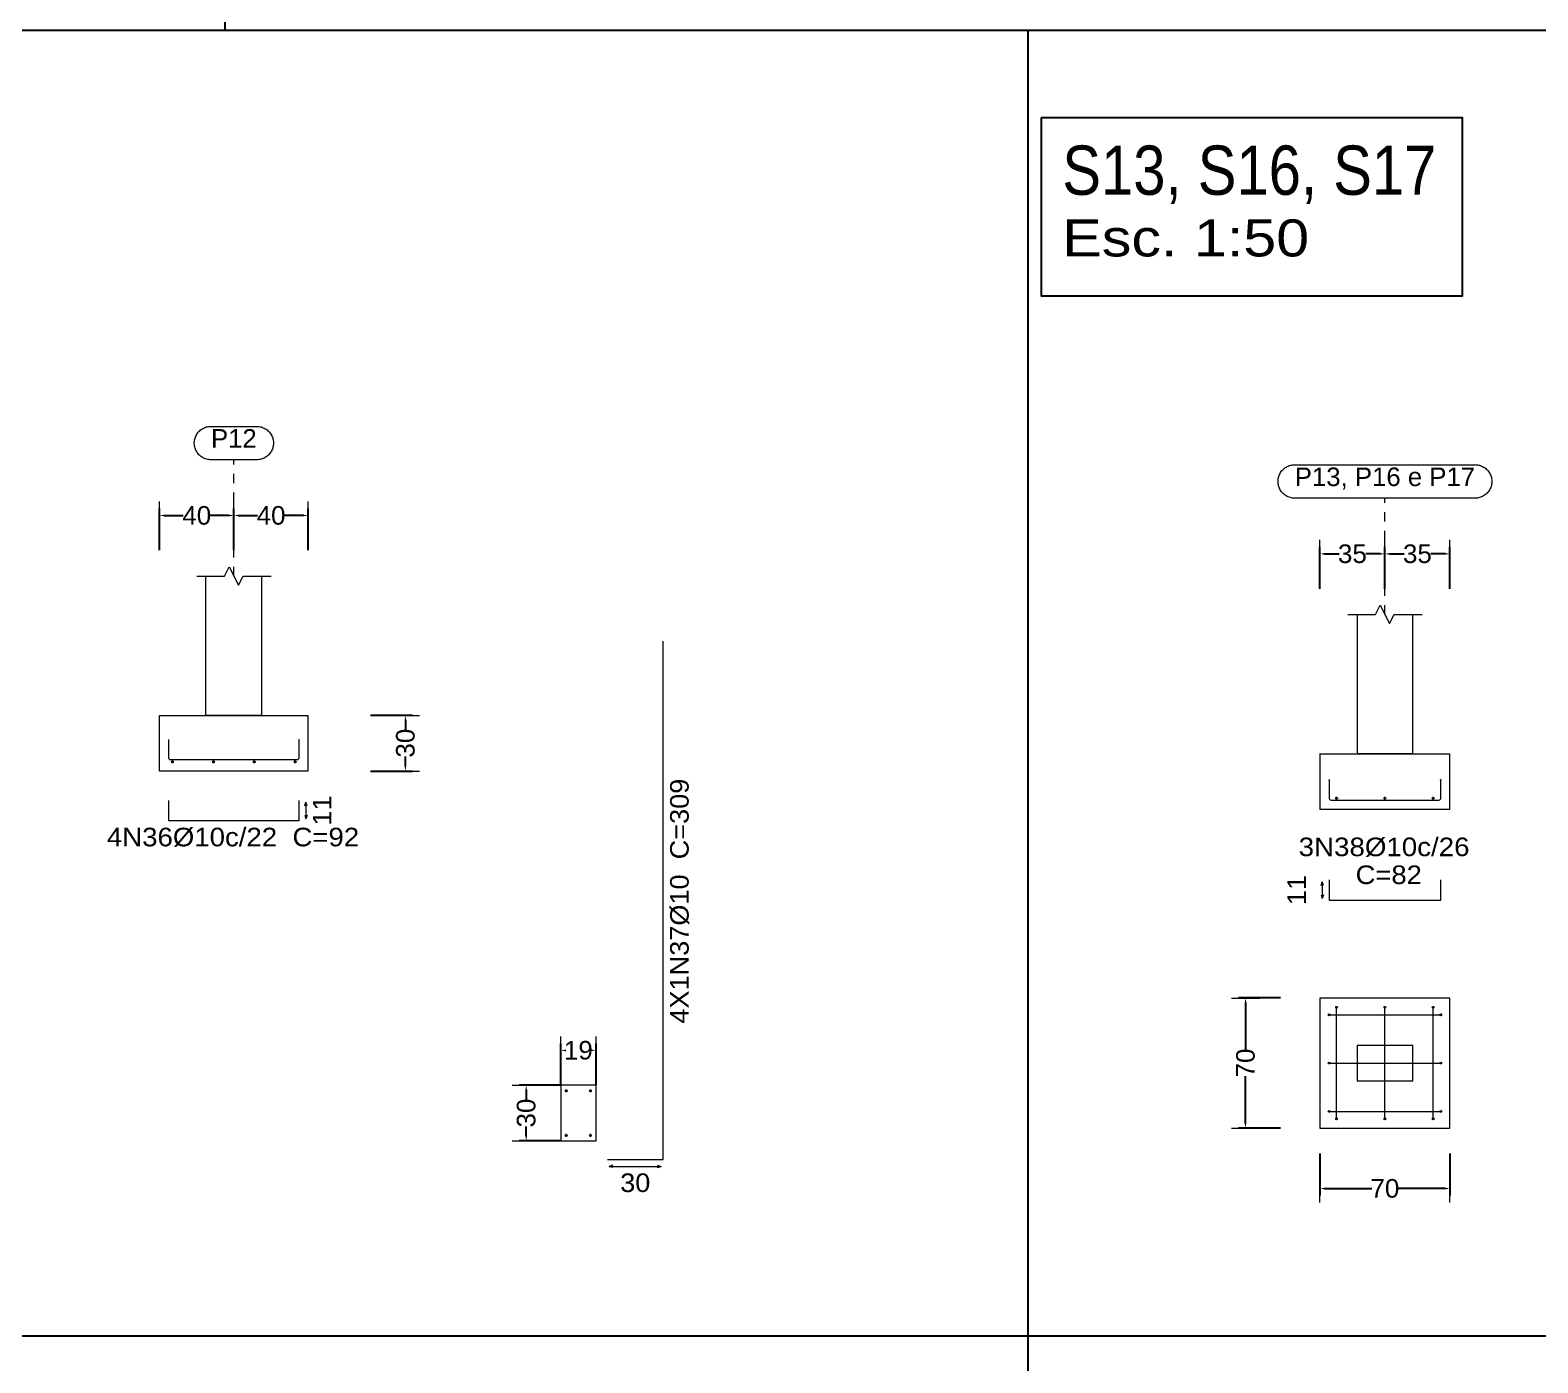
# Model space of a CAD drawing. Header units: centimetres. Extents: x 3279 to 3363.1, y -374.8 to -315.4.
# Drawn here: x 3302.37 to 3318.59, y -359.47 to -345.12 of the extents above; entities that cross this region are included whole.
import ezdxf
from ezdxf.enums import TextEntityAlignment as Align

# ---------------------------------------------------------------- set-up
doc = ezdxf.new("R2010")
doc.units = ezdxf.units.CM
doc.linetypes.add('CYPE_PUNTO', pattern=[0.075, 0, -0.075])
for name, color, linetype, lineweight in [('ARM_LONGITUDINAL_Ø10', 33, 'Continuous', 9), ('ELE_REF_REF_ESCALA', 3, 'Continuous', 9), ('FUN_COTAS', 8, 'Continuous', 0), ('FUN_GEOMETRIA', 7, 'Continuous', 0), ('FUN_TXT_ARMADURAS', 8, 'Continuous', 0)]:
    doc.layers.add(name, color=color, linetype=linetype, lineweight=lineweight)
doc.layers.add('COTA CYPE', color=31, linetype='Continuous')
doc.styles.add('ARIAL', font='arial.ttf')
doc.styles.add('CYPETXT', font='arial.ttf', dxfattribs={"height": 0.2})
doc.dimstyles.new('cype_arrow', dxfattribs={"dimtxt": 0.2, "dimasz": 0.05, "dimexe": 0.075, "dimexo": 0.075, "dimgap": 0, "dimtad": 0, "dimdec": 4, "dimzin": 0, "dimdsep": 46, "dimtxsty": 'ARIAL', "dimcen": 0.09, "dimadec": 0, "dimazin": 0, "dimtfac": 1, "dimtdec": 4, "dimtofl": 0, "dimtmove": 2, "dimatfit": 3, "dimfxl": 1, "dimtolj": 1, "dimtzin": 0, "dimarcsym": 0})

# ---------------------------------------------------------------- blocks, each defined once
blk = doc.blocks.new('*D478')
at = {"layer": 'Defpoints', "color": 0, "transparency": 16777216}
for p in [(3304.561, -350.344), (3303.761, -350.794), (3304.561, -350.794)]:
    blk.add_point(p, dxfattribs=at)
at = {"layer": 'FUN_COTAS', "color": 0, "lineweight": -2, "transparency": 16777216}
for p, q in [((3303.761, -350.719), (3303.761, -350.269)), ((3304.561, -350.719), (3304.561, -350.269)), ((3303.811, -350.344), (3304.014, -350.344)), ((3304.511, -350.344), (3304.307, -350.344))]:
    blk.add_line(p, q, dxfattribs=at)
at = {"layer": 'FUN_COTAS', "color": 0, "transparency": 16777216}
for points in [[(3303.811, -350.336), (3303.811, -350.353), (3303.761, -350.344)], [(3304.511, -350.336), (3304.511, -350.353), (3304.561, -350.344)]]:
    blk.add_solid(points, dxfattribs=at)
at = {"layer": 'FUN_COTAS', "color": 0, "transparency": 16777216, "insert": (3304.161, -350.344), "char_height": 0.2, "attachment_point": 5, "style": 'ARIAL'}
blk.add_mtext('\\A1;40', dxfattribs=at)
blk = doc.blocks.new('*D479')
at = {"layer": 'Defpoints', "color": 0, "transparency": 16777216}
for p in [(3305.361, -350.344), (3304.561, -350.794), (3305.361, -350.794)]:
    blk.add_point(p, dxfattribs=at)
at = {"layer": 'FUN_COTAS', "color": 0, "lineweight": -2, "transparency": 16777216}
for p, q in [((3304.561, -350.719), (3304.561, -350.269)), ((3305.361, -350.719), (3305.361, -350.269)), ((3304.611, -350.344), (3304.814, -350.344)), ((3305.311, -350.344), (3305.107, -350.344))]:
    blk.add_line(p, q, dxfattribs=at)
at = {"layer": 'FUN_COTAS', "color": 0, "transparency": 16777216}
for points in [[(3304.611, -350.336), (3304.611, -350.353), (3304.561, -350.344)], [(3305.311, -350.336), (3305.311, -350.353), (3305.361, -350.344)]]:
    blk.add_solid(points, dxfattribs=at)
at = {"layer": 'FUN_COTAS', "color": 0, "transparency": 16777216, "insert": (3304.961, -350.344), "char_height": 0.2, "attachment_point": 5, "style": 'ARIAL'}
blk.add_mtext('\\A1;40', dxfattribs=at)
blk = doc.blocks.new('*D480')
at = {"layer": 'Defpoints', "color": 0, "transparency": 16777216}
for p in [(3305.957, -352.495), (3306.407, -352.495), (3305.957, -353.095)]:
    blk.add_point(p, dxfattribs=at)
at = {"layer": 'FUN_COTAS', "color": 0, "lineweight": -2, "transparency": 16777216}
for p, q in [((3306.032, -352.495), (3306.482, -352.495)), ((3306.407, -352.545), (3306.407, -352.653)), ((3306.407, -353.045), (3306.407, -352.938)), ((3306.032, -353.095), (3306.482, -353.095))]:
    blk.add_line(p, q, dxfattribs=at)
at = {"layer": 'FUN_COTAS', "color": 0, "transparency": 16777216}
for points in [[(3306.399, -352.545), (3306.415, -352.545), (3306.407, -352.495)], [(3306.399, -353.045), (3306.415, -353.045), (3306.407, -353.095)]]:
    blk.add_solid(points, dxfattribs=at)
at = {"layer": 'FUN_COTAS', "color": 0, "transparency": 16777216, "insert": (3306.407, -352.795), "char_height": 0.2, "attachment_point": 5, "rotation": 90, "style": 'ARIAL'}
blk.add_mtext('\\A1;30', dxfattribs=at)
blk = doc.blocks.new('*D456')
at = {"layer": 'Defpoints', "color": 0, "transparency": 16777216}
for p in [(3308.458, -356.102), (3308.078, -356.552), (3308.458, -356.552)]:
    blk.add_point(p, dxfattribs=at)
at = {"layer": 'FUN_COTAS', "color": 0, "lineweight": -2, "transparency": 16777216}
for p, q in [((3308.078, -356.477), (3308.078, -356.027)), ((3308.128, -356.102), (3308.134, -356.102)), ((3308.408, -356.102), (3308.402, -356.102)), ((3308.458, -356.477), (3308.458, -356.027))]:
    blk.add_line(p, q, dxfattribs=at)
at = {"layer": 'FUN_COTAS', "color": 0, "transparency": 16777216}
for points in [[(3308.128, -356.094), (3308.128, -356.11), (3308.078, -356.102)], [(3308.408, -356.094), (3308.408, -356.11), (3308.458, -356.102)]]:
    blk.add_solid(points, dxfattribs=at)
at = {"layer": 'FUN_COTAS', "color": 0, "transparency": 16777216, "insert": (3308.268, -356.102), "char_height": 0.2, "attachment_point": 5, "style": 'ARIAL'}
blk.add_mtext('\\A1;19', dxfattribs=at)
blk = doc.blocks.new('*D457')
at = {"layer": 'Defpoints', "color": 0, "transparency": 16777216}
for p in [(3307.707, -356.477), (3308.157, -356.477), (3308.157, -357.077)]:
    blk.add_point(p, dxfattribs=at)
at = {"layer": 'FUN_COTAS', "color": 0, "lineweight": -2, "transparency": 16777216}
for p, q in [((3308.082, -356.477), (3307.632, -356.477)), ((3307.707, -356.527), (3307.707, -356.634)), ((3307.707, -357.027), (3307.707, -356.92)), ((3308.082, -357.077), (3307.632, -357.077))]:
    blk.add_line(p, q, dxfattribs=at)
at = {"layer": 'FUN_COTAS', "color": 0, "transparency": 16777216}
for points in [[(3307.699, -356.527), (3307.715, -356.527), (3307.707, -356.477)], [(3307.699, -357.027), (3307.715, -357.027), (3307.707, -357.077)]]:
    blk.add_solid(points, dxfattribs=at)
at = {"layer": 'FUN_COTAS', "color": 0, "transparency": 16777216, "insert": (3307.707, -356.777), "char_height": 0.2, "attachment_point": 5, "rotation": 90, "style": 'ARIAL'}
blk.add_mtext('\\A1;30', dxfattribs=at)
blk = doc.blocks.new('*D458')
at = {"layer": 'Defpoints', "color": 0, "transparency": 16777216}
for p in [(3316.948, -350.757), (3316.248, -351.207), (3316.948, -351.207)]:
    blk.add_point(p, dxfattribs=at)
at = {"layer": 'FUN_COTAS', "color": 0, "lineweight": -2, "transparency": 16777216}
for p, q in [((3316.248, -351.132), (3316.248, -350.682)), ((3316.298, -350.757), (3316.454, -350.757)), ((3316.898, -350.757), (3316.742, -350.757)), ((3316.948, -351.132), (3316.948, -350.682))]:
    blk.add_line(p, q, dxfattribs=at)
at = {"layer": 'FUN_COTAS', "color": 0, "transparency": 16777216}
for points in [[(3316.298, -350.749), (3316.298, -350.766), (3316.248, -350.757)], [(3316.898, -350.749), (3316.898, -350.766), (3316.948, -350.757)]]:
    blk.add_solid(points, dxfattribs=at)
at = {"layer": 'FUN_COTAS', "color": 0, "transparency": 16777216, "insert": (3316.598, -350.757), "char_height": 0.2, "attachment_point": 5, "style": 'ARIAL'}
blk.add_mtext('\\A1;35', dxfattribs=at)
blk = doc.blocks.new('*D459')
at = {"layer": 'Defpoints', "color": 0, "transparency": 16777216}
for p in [(3317.648, -350.757), (3316.948, -351.207), (3317.648, -351.207)]:
    blk.add_point(p, dxfattribs=at)
at = {"layer": 'FUN_COTAS', "color": 0, "lineweight": -2, "transparency": 16777216}
for p, q in [((3316.948, -351.132), (3316.948, -350.682)), ((3316.998, -350.757), (3317.154, -350.757)), ((3317.598, -350.757), (3317.442, -350.757)), ((3317.648, -351.132), (3317.648, -350.682))]:
    blk.add_line(p, q, dxfattribs=at)
at = {"layer": 'FUN_COTAS', "color": 0, "transparency": 16777216}
for points in [[(3316.998, -350.749), (3316.998, -350.766), (3316.948, -350.757)], [(3317.598, -350.749), (3317.598, -350.766), (3317.648, -350.757)]]:
    blk.add_solid(points, dxfattribs=at)
at = {"layer": 'FUN_COTAS', "color": 0, "transparency": 16777216, "insert": (3317.298, -350.757), "char_height": 0.2, "attachment_point": 5, "style": 'ARIAL'}
blk.add_mtext('\\A1;35', dxfattribs=at)
blk = doc.blocks.new('*D465')
at = {"layer": 'Defpoints', "color": 0, "transparency": 16777216}
for p in [(3316.248, -357.139), (3317.648, -357.139), (3317.648, -357.589)]:
    blk.add_point(p, dxfattribs=at)
at = {"layer": 'FUN_COTAS', "color": 0, "lineweight": -2, "transparency": 16777216}
for p, q in [((3316.248, -357.214), (3316.248, -357.664)), ((3317.648, -357.214), (3317.648, -357.664)), ((3316.298, -357.589), (3316.806, -357.589)), ((3317.598, -357.589), (3317.09, -357.589))]:
    blk.add_line(p, q, dxfattribs=at)
at = {"layer": 'FUN_COTAS', "color": 0, "transparency": 16777216}
for points in [[(3316.298, -357.581), (3316.298, -357.598), (3316.248, -357.589)], [(3317.598, -357.581), (3317.598, -357.598), (3317.648, -357.589)]]:
    blk.add_solid(points, dxfattribs=at)
at = {"layer": 'FUN_COTAS', "color": 0, "transparency": 16777216, "insert": (3316.948, -357.589), "char_height": 0.2, "attachment_point": 5, "style": 'ARIAL'}
blk.add_mtext('\\A1;70', dxfattribs=at)
blk = doc.blocks.new('*D466')
at = {"layer": 'Defpoints', "color": 0, "transparency": 16777216}
for p in [(3315.448, -355.538), (3315.898, -355.538), (3315.898, -356.938)]:
    blk.add_point(p, dxfattribs=at)
at = {"layer": 'FUN_COTAS', "color": 0, "lineweight": -2, "transparency": 16777216}
for p, q in [((3315.823, -355.538), (3315.373, -355.538)), ((3315.448, -355.588), (3315.448, -356.096)), ((3315.448, -356.888), (3315.448, -356.381)), ((3315.823, -356.938), (3315.373, -356.938))]:
    blk.add_line(p, q, dxfattribs=at)
at = {"layer": 'FUN_COTAS', "color": 0, "transparency": 16777216}
for points in [[(3315.44, -355.588), (3315.457, -355.588), (3315.448, -355.538)], [(3315.44, -356.888), (3315.457, -356.888), (3315.448, -356.938)]]:
    blk.add_solid(points, dxfattribs=at)
at = {"layer": 'FUN_COTAS', "color": 0, "transparency": 16777216, "insert": (3315.448, -356.238), "char_height": 0.2, "attachment_point": 5, "rotation": 90, "style": 'ARIAL'}
blk.add_mtext('\\A1;70', dxfattribs=at)

msp = doc.modelspace()

# ---------------------------------------------------------------- hatches: boundary and pattern name
at = {"layer": 'ARM_LONGITUDINAL_Ø10'}
h = msp.add_hatch(color=256, dxfattribs=at)
edge = h.paths.add_edge_path()
edge.add_arc((3303.86054, -352.75546), 0.0016, 0, 360)
h = msp.add_hatch(color=256, dxfattribs=at)
edge = h.paths.add_edge_path()
edge.add_arc((3305.26054, -352.75546), 0.0016, 0, 360)
h = msp.add_hatch(color=256, dxfattribs=at)
edge = h.paths.add_edge_path()
edge.add_arc((3316.34831, -353.18848), 0.0016, 0, 360)
h = msp.add_hatch(color=256, dxfattribs=at)
edge = h.paths.add_edge_path()
edge.add_arc((3317.54831, -353.18848), 0.0016, 0, 360)
h = msp.add_hatch(color=256, dxfattribs=at)
edge = h.paths.add_edge_path()
edge.add_arc((3316.42831, -355.63848), 0.0016, 0, 360)
h = msp.add_hatch(color=256, dxfattribs=at)
edge = h.paths.add_edge_path()
edge.add_arc((3316.94831, -355.63848), 0.0016, 0, 360)
h = msp.add_hatch(color=256, dxfattribs=at)
edge = h.paths.add_edge_path()
edge.add_arc((3317.46831, -355.63848), 0.0016, 0, 360)
h = msp.add_hatch(color=256, dxfattribs=at)
edge = h.paths.add_edge_path()
edge.add_arc((3316.34831, -355.71848), 0.0016, 0, 360)
h = msp.add_hatch(color=256, dxfattribs=at)
edge = h.paths.add_edge_path()
edge.add_arc((3317.54831, -355.71848), 0.0016, 0, 360)
h = msp.add_hatch(color=256, dxfattribs=at)
edge = h.paths.add_edge_path()
edge.add_arc((3316.34831, -356.23848), 0.0016, 0, 360)
h = msp.add_hatch(color=256, dxfattribs=at)
edge = h.paths.add_edge_path()
edge.add_arc((3317.54831, -356.23848), 0.0016, 0, 360)
h = msp.add_hatch(color=256, dxfattribs=at)
edge = h.paths.add_edge_path()
edge.add_arc((3316.34831, -356.75848), 0.0016, 0, 360)
h = msp.add_hatch(color=256, dxfattribs=at)
edge = h.paths.add_edge_path()
edge.add_arc((3317.54831, -356.75848), 0.0016, 0, 360)
h = msp.add_hatch(color=256, dxfattribs=at)
edge = h.paths.add_edge_path()
edge.add_arc((3316.42831, -356.83848), 0.0016, 0, 360)
h = msp.add_hatch(color=256, dxfattribs=at)
edge = h.paths.add_edge_path()
edge.add_arc((3316.94831, -356.83848), 0.0016, 0, 360)
h = msp.add_hatch(color=256, dxfattribs=at)
edge = h.paths.add_edge_path()
edge.add_arc((3317.46831, -356.83848), 0.0016, 0, 360)

# ---------------------------------------------------------------- linework, layer by layer
for p, q in [((3304.46369, -318.84313), (3304.46369, -345.11919)), ((3281.50009, -345.11919), (3344.60009, -345.11919)), ((3313.10348, -345.11919), (3313.10348, -373.81919)), ((3281.50009, -359.17495), (3344.60009, -359.17495))]:
    msp.add_line(p, q)
for p, q in [((3303.88554, -352.99546), (3303.91554, -352.99546)), ((3303.90054, -353.01046), (3303.90054, -352.98046)), ((3304.32554, -352.99546), (3304.35554, -352.99546)), ((3304.34054, -353.01046), (3304.34054, -352.98046)), ((3304.76554, -352.99546), (3304.79554, -352.99546)), ((3304.78054, -353.01046), (3304.78054, -352.98046)), ((3305.20554, -352.99546), (3305.23554, -352.99546)), ((3305.22054, -353.01046), (3305.22054, -352.98046)), ((3316.41331, -353.38848), (3316.44331, -353.38848)), ((3316.42831, -353.40348), (3316.42831, -353.37348)), ((3316.93331, -353.38848), (3316.96331, -353.38848)), ((3316.94831, -353.40348), (3316.94831, -353.37348)), ((3317.45331, -353.38848), (3317.48331, -353.38848)), ((3317.46831, -353.40348), (3317.46831, -353.37348)), ((3308.12329, -356.53684), (3308.15329, -356.53684)), ((3308.12329, -356.53684), (3308.15329, -356.53684)), ((3308.13829, -356.55184), (3308.13829, -356.52184)), ((3308.13829, -356.55184), (3308.13829, -356.52184)), ((3308.38329, -356.53684), (3308.41329, -356.53684)), ((3308.38329, -356.53684), (3308.41329, -356.53684)), ((3308.39829, -356.55184), (3308.39829, -356.52184)), ((3308.39829, -356.55184), (3308.39829, -356.52184)), ((3308.12329, -357.01684), (3308.15329, -357.01684)), ((3308.12329, -357.01684), (3308.15329, -357.01684)), ((3308.13829, -357.03184), (3308.13829, -357.00184)), ((3308.13829, -357.03184), (3308.13829, -357.00184)), ((3308.38329, -357.01684), (3308.41329, -357.01684)), ((3308.38329, -357.01684), (3308.41329, -357.01684)), ((3308.39829, -357.03184), (3308.39829, -357.00184)), ((3308.39829, -357.03184), (3308.39829, -357.00184))]:
    msp.add_line(p, q, dxfattribs=at)
for points in [[(3308.58029, -357.27684), (3309.18029, -357.27684), (3309.18029, -351.69684)], [(3305.26054, -352.75546), (3305.26054, -352.95546), (3305.25786, -352.96546), (3305.25054, -352.97278), (3305.24054, -352.97546), (3303.88054, -352.97546), (3303.87054, -352.97278), (3303.86322, -352.96546), (3303.86054, -352.95546), (3303.86054, -352.75546)], [(3316.34831, -353.18848), (3316.34831, -353.38848), (3316.35099, -353.39848), (3316.35831, -353.4058), (3316.36831, -353.40848), (3317.52831, -353.40848), (3317.53831, -353.4058), (3317.54563, -353.39848), (3317.54831, -353.38848), (3317.54831, -353.18848)], [(3305.26054, -353.41046), (3305.26054, -353.63046), (3303.86054, -353.63046), (3303.86054, -353.41046)], [(3316.34831, -354.26648), (3316.34831, -354.48648), (3317.54831, -354.48648), (3317.54831, -354.26648)], [(3316.42831, -356.83848), (3316.42831, -356.8358), (3316.42831, -356.82848), (3316.42831, -356.81848), (3316.42831, -355.65848), (3316.42831, -355.64848), (3316.42831, -355.64116), (3316.42831, -355.63848)], [(3316.94831, -356.83848), (3316.94831, -356.8358), (3316.94831, -356.82848), (3316.94831, -356.81848), (3316.94831, -355.65848), (3316.94831, -355.64848), (3316.94831, -355.64116), (3316.94831, -355.63848)], [(3317.46831, -356.83848), (3317.46831, -356.8358), (3317.46831, -356.82848), (3317.46831, -356.81848), (3317.46831, -355.65848), (3317.46831, -355.64848), (3317.46831, -355.64116), (3317.46831, -355.63848)], [(3316.34831, -355.71848), (3316.35099, -355.71848), (3316.35831, -355.71848), (3316.36831, -355.71848), (3317.52831, -355.71848), (3317.53831, -355.71848), (3317.54563, -355.71848), (3317.54831, -355.71848)], [(3316.34831, -356.23848), (3316.35099, -356.23848), (3316.35831, -356.23848), (3316.36831, -356.23848), (3317.52831, -356.23848), (3317.53831, -356.23848), (3317.54563, -356.23848), (3317.54831, -356.23848)], [(3316.34831, -356.75848), (3316.35099, -356.75848), (3316.35831, -356.75848), (3316.36831, -356.75848), (3317.52831, -356.75848), (3317.53831, -356.75848), (3317.54563, -356.75848), (3317.54831, -356.75848)]]:
    msp.add_lwpolyline(points, dxfattribs=at)
for centre, radius in [((3303.86054, -352.75546), 0.0016), ((3305.26054, -352.75546), 0.0016), ((3303.90054, -352.99546), 0.01), ((3304.34054, -352.99546), 0.01), ((3304.78054, -352.99546), 0.01), ((3305.22054, -352.99546), 0.01), ((3316.34831, -353.18848), 0.0016), ((3317.54831, -353.18848), 0.0016), ((3316.42831, -353.38848), 0.01), ((3316.94831, -353.38848), 0.01), ((3317.46831, -353.38848), 0.01), ((3316.42831, -355.63848), 0.01), ((3316.42831, -355.63848), 0.0016), ((3316.94831, -355.63848), 0.01), ((3316.94831, -355.63848), 0.0016), ((3317.46831, -355.63848), 0.01), ((3317.46831, -355.63848), 0.0016), ((3316.34831, -355.71848), 0.01), ((3316.34831, -355.71848), 0.0016), ((3317.54831, -355.71848), 0.01), ((3317.54831, -355.71848), 0.0016), ((3316.34831, -356.23848), 0.01), ((3316.34831, -356.23848), 0.0016), ((3317.54831, -356.23848), 0.01), ((3317.54831, -356.23848), 0.0016), ((3308.13829, -356.53684), 0.01), ((3308.13829, -356.53684), 0.01), ((3308.39829, -356.53684), 0.01), ((3308.39829, -356.53684), 0.01), ((3316.34831, -356.75848), 0.01), ((3316.34831, -356.75848), 0.0016), ((3317.54831, -356.75848), 0.01), ((3317.54831, -356.75848), 0.0016), ((3316.42831, -356.83848), 0.01), ((3316.42831, -356.83848), 0.0016), ((3316.94831, -356.83848), 0.01), ((3316.94831, -356.83848), 0.0016), ((3317.46831, -356.83848), 0.01), ((3317.46831, -356.83848), 0.0016), ((3308.13829, -357.01684), 0.01), ((3308.13829, -357.01684), 0.01), ((3308.39829, -357.01684), 0.01), ((3308.39829, -357.01684), 0.01)]:
    msp.add_circle(centre, radius, dxfattribs=at)
at = {"layer": 'COTA CYPE'}
msp.add_lwpolyline([(3313.25217, -346.05891), (3317.77822, -346.05891), (3317.77822, -347.98414), (3313.25217, -347.98414)], close=True, dxfattribs=at)
at = {"layer": 'FUN_COTAS', "linetype": 'CYPE_PUNTO'}
for p, q in [((3304.56054, -350.99546), (3304.56054, -349.74446)), ((3316.94831, -351.40848), (3316.94831, -350.15748))]:
    msp.add_line(p, q, dxfattribs=at)
at = {"layer": 'FUN_COTAS'}
for p, q in [((3303.76054, -350.49446), (3303.76054, -350.19446)), ((3304.56054, -350.49446), (3304.56054, -350.19446)), ((3304.56054, -350.49446), (3304.56054, -350.19446)), ((3305.36054, -350.49446), (3305.36054, -350.19446)), ((3316.24831, -350.90748), (3316.24831, -350.60748)), ((3316.94831, -350.90748), (3316.94831, -350.60748)), ((3316.94831, -350.90748), (3316.94831, -350.60748)), ((3317.64831, -350.90748), (3317.64831, -350.60748)), ((3306.25704, -352.49546), (3306.55704, -352.49546)), ((3306.25704, -353.09546), (3306.55704, -353.09546)), ((3315.29831, -355.53848), (3315.59831, -355.53848)), ((3308.07829, -356.25184), (3308.07829, -355.95184)), ((3308.45829, -356.25184), (3308.45829, -355.95184)), ((3307.55704, -356.47684), (3307.85704, -356.47684)), ((3315.29831, -356.93848), (3315.59831, -356.93848)), ((3307.55704, -357.07684), (3307.85704, -357.07684)), ((3316.24831, -357.73948), (3316.24831, -357.43948)), ((3317.64831, -357.73948), (3317.64831, -357.43948))]:
    msp.add_line(p, q, dxfattribs=at)
for points in [[(3304.80654, -349.38446), (3304.81857, -349.38487), (3304.83053, -349.38607), (3304.8424, -349.38807), (3304.8541, -349.39086), (3304.86559, -349.39442), (3304.87681, -349.39875), (3304.88773, -349.40381), (3304.89827, -349.40959), (3304.90841, -349.41606), (3304.9181, -349.4232), (3304.92728, -349.43097), (3304.93593, -349.43933), (3304.944, -349.44825), (3304.95146, -349.45769), (3304.95826, -349.46761), (3304.96439, -349.47796), (3304.96982, -349.4887), (3304.97452, -349.49977), (3304.97846, -349.51113), (3304.98164, -349.52274), (3304.98404, -349.53452), (3304.98564, -349.54645), (3304.98644, -349.55845), (3304.98644, -349.57048), (3304.98564, -349.58248), (3304.98404, -349.5944), (3304.98164, -349.60619), (3304.97846, -349.61779), (3304.97452, -349.62916), (3304.96982, -349.64023), (3304.96439, -349.65097), (3304.95826, -349.66132), (3304.95146, -349.67124), (3304.944, -349.68068), (3304.93593, -349.6896), (3304.92728, -349.69796), (3304.9181, -349.70573), (3304.90841, -349.71286), (3304.89827, -349.71934), (3304.88773, -349.72512), (3304.87681, -349.73018), (3304.86559, -349.7345), (3304.8541, -349.73807), (3304.8424, -349.74086), (3304.83053, -349.74286), (3304.81857, -349.74406), (3304.80654, -349.74446), (3304.31454, -349.74446), (3304.30252, -349.74406), (3304.29055, -349.74286), (3304.27869, -349.74086), (3304.26699, -349.73807), (3304.2555, -349.7345), (3304.24427, -349.73018), (3304.23336, -349.72512), (3304.22281, -349.71934), (3304.21267, -349.71286), (3304.20299, -349.70573), (3304.1938, -349.69796), (3304.18516, -349.6896), (3304.17709, -349.68068), (3304.16963, -349.67124), (3304.16282, -349.66132), (3304.15669, -349.65097), (3304.15127, -349.64023), (3304.14657, -349.62916), (3304.14262, -349.61779), (3304.13945, -349.60619), (3304.13705, -349.5944), (3304.13545, -349.58248), (3304.13464, -349.57048), (3304.13464, -349.55845), (3304.13545, -349.54645), (3304.13705, -349.53452), (3304.13945, -349.52274), (3304.14262, -349.51113), (3304.14657, -349.49977), (3304.15127, -349.4887), (3304.15669, -349.47796), (3304.16282, -349.46761), (3304.16963, -349.45769), (3304.17709, -349.44825), (3304.18516, -349.43933), (3304.1938, -349.43097), (3304.20299, -349.4232), (3304.21267, -349.41606), (3304.22281, -349.40959), (3304.23336, -349.40381), (3304.24427, -349.39875), (3304.2555, -349.39442), (3304.26699, -349.39086), (3304.27869, -349.38807), (3304.29055, -349.38607), (3304.30252, -349.38487), (3304.31454, -349.38446), (3304.80654, -349.38446)], [(3317.91881, -349.79748), (3317.93083, -349.79789), (3317.9428, -349.79909), (3317.95466, -349.80109), (3317.96636, -349.80388), (3317.97785, -349.80744), (3317.98908, -349.81177), (3317.99999, -349.81683), (3318.01054, -349.82261), (3318.02068, -349.82908), (3318.03036, -349.83622), (3318.03955, -349.84399), (3318.0482, -349.85235), (3318.05627, -349.86127), (3318.06372, -349.87071), (3318.07053, -349.88063), (3318.07666, -349.89098), (3318.08209, -349.90172), (3318.08678, -349.91279), (3318.09073, -349.92415), (3318.09391, -349.93576), (3318.0963, -349.94754), (3318.09791, -349.95947), (3318.09871, -349.97147), (3318.09871, -349.9835), (3318.09791, -349.9955), (3318.0963, -350.00742), (3318.09391, -350.01921), (3318.09073, -350.03081), (3318.08678, -350.04218), (3318.08209, -350.05325), (3318.07666, -350.06399), (3318.07053, -350.07434), (3318.06372, -350.08426), (3318.05627, -350.0937), (3318.0482, -350.10262), (3318.03955, -350.11098), (3318.03036, -350.11875), (3318.02068, -350.12588), (3318.01054, -350.13236), (3317.99999, -350.13814), (3317.98908, -350.1432), (3317.97785, -350.14752), (3317.96636, -350.15109), (3317.95466, -350.15388), (3317.9428, -350.15588), (3317.93083, -350.15708), (3317.91881, -350.15748), (3315.97781, -350.15748), (3315.96579, -350.15708), (3315.95382, -350.15588), (3315.94196, -350.15388), (3315.93025, -350.15109), (3315.91876, -350.14752), (3315.90754, -350.1432), (3315.89663, -350.13814), (3315.88608, -350.13236), (3315.87594, -350.12588), (3315.86625, -350.11875), (3315.85707, -350.11098), (3315.84842, -350.10262), (3315.84035, -350.0937), (3315.8329, -350.08426), (3315.82609, -350.07434), (3315.81996, -350.06399), (3315.81453, -350.05325), (3315.80984, -350.04218), (3315.80589, -350.03081), (3315.80271, -350.01921), (3315.80032, -350.00742), (3315.79871, -349.9955), (3315.79791, -349.9835), (3315.79791, -349.97147), (3315.79871, -349.95947), (3315.80032, -349.94754), (3315.80271, -349.93576), (3315.80589, -349.92415), (3315.80984, -349.91279), (3315.81453, -349.90172), (3315.81996, -349.89098), (3315.82609, -349.88063), (3315.8329, -349.87071), (3315.84035, -349.86127), (3315.84842, -349.85235), (3315.85707, -349.84399), (3315.86625, -349.83622), (3315.87594, -349.82908), (3315.88608, -349.82261), (3315.89663, -349.81683), (3315.90754, -349.81177), (3315.91876, -349.80744), (3315.93025, -349.80388), (3315.94196, -349.80109), (3315.95382, -349.79909), (3315.96579, -349.79789), (3315.97781, -349.79748), (3317.91881, -349.79748)]]:
    msp.add_lwpolyline(points, close=True, dxfattribs=at)
at = {"layer": 'FUN_GEOMETRIA'}
for p, q in [((3304.26054, -352.49546), (3304.26054, -350.99546)), ((3304.86054, -352.49546), (3304.86054, -350.99546)), ((3316.64831, -351.40848), (3316.64831, -352.90848)), ((3317.24831, -352.90848), (3317.24831, -351.40848)), ((3303.76054, -352.49546), (3305.36054, -352.49546)), ((3303.76054, -353.09546), (3303.76054, -352.49546)), ((3304.86054, -352.49546), (3304.26054, -352.49546)), ((3305.36054, -353.09546), (3305.36054, -352.49546)), ((3316.24831, -352.90848), (3317.64831, -352.90848)), ((3316.24831, -352.90848), (3316.24831, -353.50848)), ((3317.24831, -352.90848), (3316.64831, -352.90848)), ((3317.64831, -353.50848), (3317.64831, -352.90848)), ((3305.36054, -353.09546), (3303.76054, -353.09546)), ((3317.64831, -353.50848), (3316.24831, -353.50848))]:
    msp.add_line(p, q, dxfattribs=at)
for points in [[(3304.16054, -350.99546), (3304.46054, -350.99546), (3304.51054, -350.89546), (3304.61054, -351.09546), (3304.66054, -350.99546), (3304.96054, -350.99546)], [(3316.54831, -351.40848), (3316.84831, -351.40848), (3316.89831, -351.30848), (3316.99831, -351.50848), (3317.04831, -351.40848), (3317.34831, -351.40848)]]:
    msp.add_lwpolyline(points, dxfattribs=at)
for points in [[(3316.24831, -356.93848), (3317.64831, -356.93848), (3317.64831, -355.53848), (3316.24831, -355.53848), (3316.24831, -356.93848)], [(3316.64831, -356.42848), (3317.24831, -356.42848), (3317.24831, -356.04848), (3316.64831, -356.04848), (3316.64831, -356.42848)], [(3308.07829, -357.07684), (3308.45829, -357.07684), (3308.45829, -356.47684), (3308.07829, -356.47684), (3308.07829, -357.07684)]]:
    msp.add_lwpolyline(points, close=True, dxfattribs=at)
at = {"layer": 'FUN_TXT_ARMADURAS'}
for p, q in [((3305.32304, -353.47066), (3305.33554, -353.43066)), ((3305.34804, -353.47066), (3305.33554, -353.43066)), ((3305.33554, -353.43066), (3305.33554, -353.61026)), ((3305.32304, -353.57026), (3305.33554, -353.61026)), ((3305.34804, -353.57026), (3305.33554, -353.61026)), ((3316.26081, -354.32668), (3316.27331, -354.28668)), ((3316.28581, -354.32668), (3316.27331, -354.28668)), ((3316.27331, -354.28668), (3316.27331, -354.46628)), ((3316.26081, -354.42628), (3316.27331, -354.46628)), ((3316.28581, -354.42628), (3316.27331, -354.46628)), ((3308.64049, -357.33934), (3308.60049, -357.35184)), ((3308.64049, -357.36434), (3308.60049, -357.35184)), ((3308.60049, -357.35184), (3309.16009, -357.35184)), ((3309.12009, -357.33934), (3309.16009, -357.35184)), ((3309.12009, -357.36434), (3309.16009, -357.35184))]:
    msp.add_line(p, q, dxfattribs=at)

# ---------------------------------------------------------------- texts
at = {"layer": 'COTA CYPE', "style": 'CYPETXT', "width": 0.841953}
msp.add_text('S13, S16, S17', height=0.5307737, dxfattribs=at).set_placement((3313.47599, -346.89196), (3317.50223, -346.89196), align=Align.FIT)
at = {"layer": 'ELE_REF_REF_ESCALA', "style": 'CYPETXT', "width": 1.145881}
msp.add_text('Esc. 1:50', height=0.39808, dxfattribs=at).set_placement((3313.47599, -347.55543), (3316.13262, -347.55543), align=Align.FIT)
at = {"layer": 'FUN_COTAS', "style": 'CYPETXT'}
for s, width, p, p2 in [('P12', 0.989671, (3304.31454, -349.61446), (3304.80654, -349.61446)), ('P13, P16 e P17', 0.991673, (3315.97781, -350.02748), (3317.91881, -350.02748))]:
    msp.add_text(s, height=0.2, dxfattribs=dict(at, width=width)).set_placement(p, p2, align=Align.FIT)
at = {"layer": 'FUN_TXT_ARMADURAS', "style": 'CYPETXT'}
for s, width, p, p2 in [('4X1N37%%c10  C=309', 1.044709, (3309.45529, -355.81434), (3309.45529, -353.17734)), ('11', 1.042546, (3305.61054, -353.68246), (3305.61054, -353.35846)), ('11', 1.042546, (3316.09831, -354.53848), (3316.09831, -354.21448))]:
    msp.add_text(s, height=0.2, rotation=90, dxfattribs=dict(at, width=width)).set_placement(p, p2, align=Align.FIT)
for s, width, p, p2 in [('4N36%%c10c/22  C=92', 1.062574, (3303.19404, -353.90546), (3305.90904, -353.90546)), ('3N38%%c10c/26', 1.066614, (3316.01981, -354.01148), (3317.85881, -354.01148)), (' C=82', 1.055297, (3316.55081, -354.31148), (3317.34581, -354.31148)), ('30', 1.042546, (3308.71829, -357.62684), (3309.04229, -357.62684))]:
    msp.add_text(s, height=0.2, dxfattribs=dict(at, width=width)).set_placement(p, p2, align=Align.FIT)

# ---------------------------------------------------------------- dimensions: what is measured, and where the dimension line sits
at = {"layer": 'FUN_COTAS'}
for p1, p2, distance, text, picture, middle in [((3303.76054, -350.79446), (3304.56054, -350.79446), 0.45, '40', '*D478', (3304.16054, -350.34446)), ((3304.56054, -350.79446), (3305.36054, -350.79446), 0.45, '40', '*D479', (3304.96054, -350.34446)), ((3316.24831, -351.20748), (3316.94831, -351.20748), 0.45, '35', '*D458', (3316.59831, -350.75748)), ((3316.94831, -351.20748), (3317.64831, -351.20748), 0.45, '35', '*D459', (3317.29831, -350.75748)), ((3305.95704, -353.09546), (3305.95704, -352.49546), -0.45, '30', '*D480', (3306.40704, -352.79546)), ((3315.89831, -356.93848), (3315.89831, -355.53848), 0.45, '70', '*D466', (3315.44831, -356.23848)), ((3308.07829, -356.55184), (3308.45829, -356.55184), 0.45, '19', '*D456', (3308.26829, -356.10184)), ((3308.15704, -357.07684), (3308.15704, -356.47684), 0.45, '30', '*D457', (3307.70704, -356.77684)), ((3316.24831, -357.13948), (3317.64831, -357.13948), -0.45, '70', '*D465', (3316.94831, -357.58948))]:
    dim = msp.add_aligned_dim(p1=p1, p2=p2, distance=distance, text=text, dimstyle='cype_arrow', dxfattribs=at)
    dim.commit()
    dim.dimension.update_dxf_attribs({"geometry": picture, "text_midpoint": middle})

doc.saveas('drawing.dxf')
